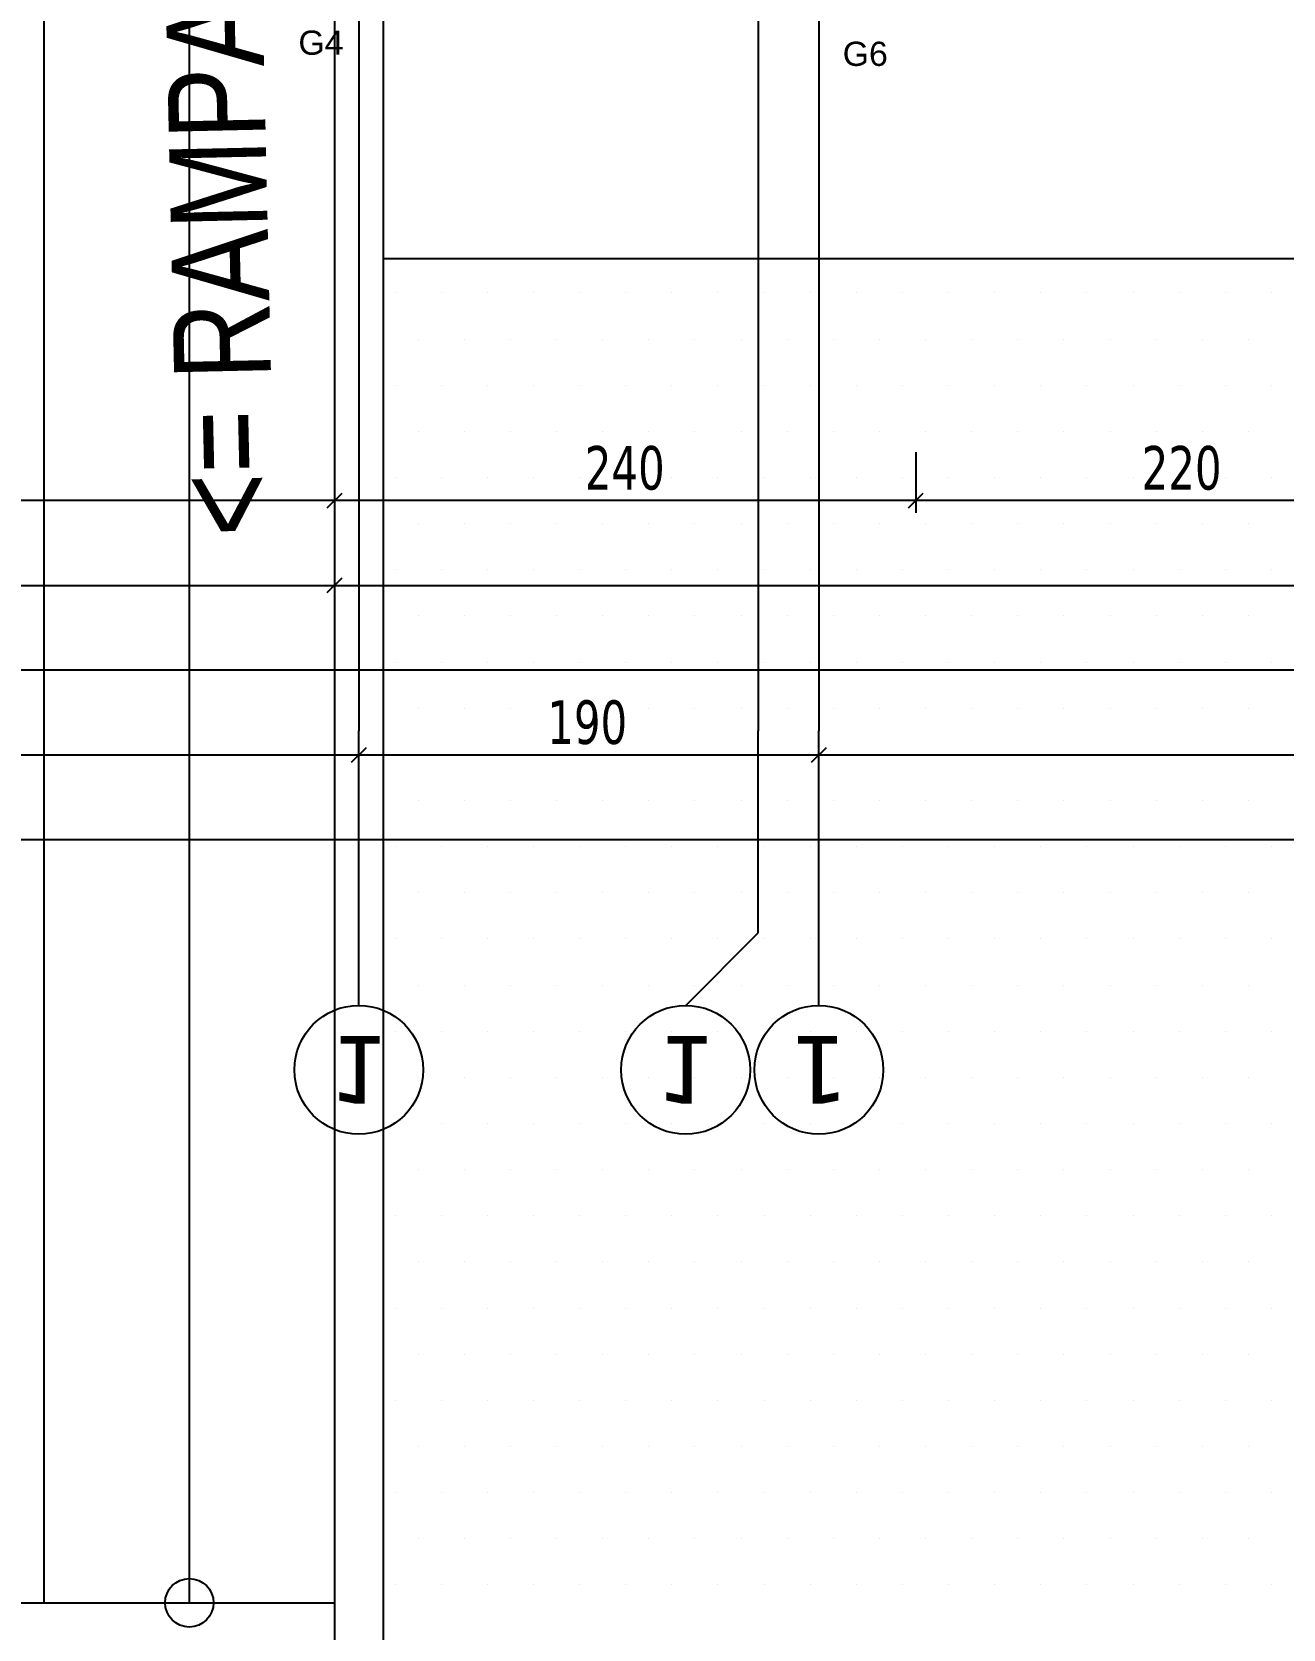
# Model space of a CAD drawing. Header units: millimetres. Extents: x 43168.9 to 43194.6, y -25545.1 to -25543.4.
# Drawn here: x 43171.9379 to 43172.0412, y -25544.6841 to -25544.5522 of the extents above; entities that cross this region are included whole.
import ezdxf
from ezdxf.enums import TextEntityAlignment as Align

# ---------------------------------------------------------------- set-up
doc = ezdxf.new("R2010")
doc.units = ezdxf.units.MM
doc.header["$LTSCALE"] = 200
doc.linetypes.add('DASHDOT2', pattern=[0.5, 0.25, -0.125, 0, -0.125])
for name, color, linetype in [('aks_sgh', 5, 'DASHDOT2'), ('gor-2_sgh', 161, 'Continuous'), ('olcuaks_sgh', 41, 'Continuous'), ('olcudis_sgh', 185, 'Continuous'), ('vaziyet-01_sgh', 33, 'Continuous'), ('yazi-genel_sgh', 7, 'Continuous')]:
    doc.layers.add(name, color=color, linetype=linetype)
doc.layers.add('cim_sgh', color=7, linetype='Continuous', true_color=0x248f00)
doc.styles.add('1-200', font='arial.ttf', dxfattribs={"height": 60})
doc.styles.add('dim', font='VERDANA.TTF', dxfattribs={"width": 0.7})
doc.styles.add('text1', font='VERDANA.TTF')
doc.styles.add('text2', font='arial.ttf')

msp = doc.modelspace()

# ---------------------------------------------------------------- linework, layer by layer
at = {"color": 0, "linetype": 'ByBlock', "lineweight": -2}
for p, q in [((43171.96348, -25544.59032), (43171.96228, -25544.59152)), ((43171.96228, -25544.59152), (43171.96348, -25544.59032)), ((43172.01148, -25544.59032), (43172.01028, -25544.59152)), ((43172.01028, -25544.59152), (43172.01148, -25544.59032)), ((43171.96228, -25544.59852), (43171.96348, -25544.59732)), ((43171.96348, -25544.59732), (43171.96228, -25544.59852)), ((43171.96428, -25544.61252), (43171.96548, -25544.61132)), ((43171.96548, -25544.61132), (43171.96428, -25544.61252)), ((43172.00228, -25544.61252), (43172.00348, -25544.61132)), ((43172.00348, -25544.61132), (43172.00228, -25544.61252))]:
    msp.add_line(p, q, dxfattribs=at)
for p, q in [((43171.96488, -25544.6326), (43171.96488, -25544.60992)), ((43172.00288, -25544.6326), (43172.00288, -25544.60992)), ((43171.99188, -25544.6326), (43171.99188, -25544.6326))]:
    msp.add_line(p, q)
at = {"linetype": 'Continuous'}
for centre in [(43171.96488, -25544.63792), (43171.99188, -25544.63792), (43172.00288, -25544.63792)]:
    msp.add_circle(centre, 0.00532, dxfattribs=at)
at = {"layer": 'aks_sgh'}
for p, q in [((43171.96488, -25543.74092), (43171.96488, -25544.60992)), ((43171.99788, -25543.74092), (43171.99788, -25544.60992)), ((43172.00288, -25543.74092), (43172.00288, -25544.60992)), ((43171.99788, -25544.6266), (43171.99788, -25544.60992)), ((43171.99188, -25544.6326), (43171.99788, -25544.6266))]:
    msp.add_line(p, q, dxfattribs=at)
at = {"layer": 'cim_sgh'}
for p, q in [((43171.96788, -25544.57377), (43171.96788, -25544.57377)), ((43171.97169, -25544.57377), (43171.97169, -25544.57377)), ((43171.9755, -25544.57377), (43171.9755, -25544.57377)), ((43171.97931, -25544.57377), (43171.97931, -25544.57377)), ((43171.98312, -25544.57377), (43171.98312, -25544.57377)), ((43171.98693, -25544.57377), (43171.98693, -25544.57377)), ((43171.99074, -25544.57377), (43171.99074, -25544.57377)), ((43171.99455, -25544.57377), (43171.99455, -25544.57377)), ((43171.99836, -25544.57377), (43171.99836, -25544.57377)), ((43172.00217, -25544.57377), (43172.00217, -25544.57377)), ((43172.00598, -25544.57377), (43172.00598, -25544.57377)), ((43172.00979, -25544.57377), (43172.00979, -25544.57377)), ((43172.0136, -25544.57377), (43172.0136, -25544.57377)), ((43172.01741, -25544.57377), (43172.01741, -25544.57377)), ((43172.02122, -25544.57377), (43172.02122, -25544.57377)), ((43172.02503, -25544.57377), (43172.02503, -25544.57377)), ((43172.02884, -25544.57377), (43172.02884, -25544.57377)), ((43172.03265, -25544.57377), (43172.03265, -25544.57377)), ((43172.03646, -25544.57377), (43172.03646, -25544.57377)), ((43172.04027, -25544.57377), (43172.04027, -25544.57377)), ((43171.96979, -25544.57758), (43171.96979, -25544.57758)), ((43171.9736, -25544.57758), (43171.9736, -25544.57758)), ((43171.97741, -25544.57758), (43171.97741, -25544.57758)), ((43171.98122, -25544.57758), (43171.98122, -25544.57758)), ((43171.98503, -25544.57758), (43171.98503, -25544.57758)), ((43171.98884, -25544.57758), (43171.98884, -25544.57758)), ((43171.99265, -25544.57758), (43171.99265, -25544.57758)), ((43171.99646, -25544.57758), (43171.99646, -25544.57758)), ((43172.00027, -25544.57758), (43172.00027, -25544.57758)), ((43172.00408, -25544.57758), (43172.00408, -25544.57758)), ((43172.00789, -25544.57758), (43172.00789, -25544.57758)), ((43172.0117, -25544.57758), (43172.0117, -25544.57758)), ((43172.01551, -25544.57758), (43172.01551, -25544.57758)), ((43172.01932, -25544.57758), (43172.01932, -25544.57758)), ((43172.02313, -25544.57758), (43172.02313, -25544.57758)), ((43172.02694, -25544.57758), (43172.02694, -25544.57758)), ((43172.03075, -25544.57758), (43172.03075, -25544.57758)), ((43172.03456, -25544.57758), (43172.03456, -25544.57758)), ((43172.03837, -25544.57758), (43172.03837, -25544.57758)), ((43171.96788, -25544.58139), (43171.96788, -25544.58139)), ((43171.97169, -25544.58139), (43171.97169, -25544.58139)), ((43171.9755, -25544.58139), (43171.9755, -25544.58139)), ((43171.97931, -25544.58139), (43171.97931, -25544.58139)), ((43171.98312, -25544.58139), (43171.98312, -25544.58139)), ((43171.98693, -25544.58139), (43171.98693, -25544.58139)), ((43171.99074, -25544.58139), (43171.99074, -25544.58139)), ((43171.99455, -25544.58139), (43171.99455, -25544.58139)), ((43171.99836, -25544.58139), (43171.99836, -25544.58139)), ((43172.00217, -25544.58139), (43172.00217, -25544.58139)), ((43172.00598, -25544.58139), (43172.00598, -25544.58139)), ((43172.00979, -25544.58139), (43172.00979, -25544.58139)), ((43172.0136, -25544.58139), (43172.0136, -25544.58139)), ((43172.01741, -25544.58139), (43172.01741, -25544.58139)), ((43172.02122, -25544.58139), (43172.02122, -25544.58139)), ((43172.02503, -25544.58139), (43172.02503, -25544.58139)), ((43172.02884, -25544.58139), (43172.02884, -25544.58139)), ((43172.03265, -25544.58139), (43172.03265, -25544.58139)), ((43172.03646, -25544.58139), (43172.03646, -25544.58139)), ((43172.04027, -25544.58139), (43172.04027, -25544.58139)), ((43171.96979, -25544.5852), (43171.96979, -25544.5852)), ((43171.9736, -25544.5852), (43171.9736, -25544.5852)), ((43171.97741, -25544.5852), (43171.97741, -25544.5852)), ((43171.98122, -25544.5852), (43171.98122, -25544.5852)), ((43171.98503, -25544.5852), (43171.98503, -25544.5852)), ((43171.98884, -25544.5852), (43171.98884, -25544.5852)), ((43171.99265, -25544.5852), (43171.99265, -25544.5852)), ((43171.99646, -25544.5852), (43171.99646, -25544.5852)), ((43172.00027, -25544.5852), (43172.00027, -25544.5852)), ((43172.00408, -25544.5852), (43172.00408, -25544.5852)), ((43172.00789, -25544.5852), (43172.00789, -25544.5852)), ((43172.0117, -25544.5852), (43172.0117, -25544.5852)), ((43172.01551, -25544.5852), (43172.01551, -25544.5852)), ((43172.01932, -25544.5852), (43172.01932, -25544.5852)), ((43172.02313, -25544.5852), (43172.02313, -25544.5852)), ((43172.02694, -25544.5852), (43172.02694, -25544.5852)), ((43172.03075, -25544.5852), (43172.03075, -25544.5852)), ((43172.03456, -25544.5852), (43172.03456, -25544.5852)), ((43172.03837, -25544.5852), (43172.03837, -25544.5852)), ((43171.96788, -25544.58901), (43171.96788, -25544.58901)), ((43171.97169, -25544.58901), (43171.97169, -25544.58901)), ((43171.9755, -25544.58901), (43171.9755, -25544.58901)), ((43171.97931, -25544.58901), (43171.97931, -25544.58901)), ((43171.98312, -25544.58901), (43171.98312, -25544.58901)), ((43171.98693, -25544.58901), (43171.98693, -25544.58901)), ((43171.99074, -25544.58901), (43171.99074, -25544.58901)), ((43171.99455, -25544.58901), (43171.99455, -25544.58901)), ((43171.99836, -25544.58901), (43171.99836, -25544.58901)), ((43172.00217, -25544.58901), (43172.00217, -25544.58901)), ((43172.00598, -25544.58901), (43172.00598, -25544.58901)), ((43172.00979, -25544.58901), (43172.00979, -25544.58901)), ((43172.0136, -25544.58901), (43172.0136, -25544.58901)), ((43172.01741, -25544.58901), (43172.01741, -25544.58901)), ((43172.02122, -25544.58901), (43172.02122, -25544.58901)), ((43172.02503, -25544.58901), (43172.02503, -25544.58901)), ((43172.02884, -25544.58901), (43172.02884, -25544.58901)), ((43172.03265, -25544.58901), (43172.03265, -25544.58901)), ((43172.03646, -25544.58901), (43172.03646, -25544.58901)), ((43172.04027, -25544.58901), (43172.04027, -25544.58901)), ((43171.96979, -25544.59282), (43171.96979, -25544.59282)), ((43171.9736, -25544.59282), (43171.9736, -25544.59282)), ((43171.97741, -25544.59282), (43171.97741, -25544.59282)), ((43171.98122, -25544.59282), (43171.98122, -25544.59282)), ((43171.98503, -25544.59282), (43171.98503, -25544.59282)), ((43171.98884, -25544.59282), (43171.98884, -25544.59282)), ((43171.99265, -25544.59282), (43171.99265, -25544.59282)), ((43171.99646, -25544.59282), (43171.99646, -25544.59282)), ((43172.00027, -25544.59282), (43172.00027, -25544.59282)), ((43172.00408, -25544.59282), (43172.00408, -25544.59282)), ((43172.00789, -25544.59282), (43172.00789, -25544.59282)), ((43172.0117, -25544.59282), (43172.0117, -25544.59282)), ((43172.01551, -25544.59282), (43172.01551, -25544.59282)), ((43172.01932, -25544.59282), (43172.01932, -25544.59282)), ((43172.02313, -25544.59282), (43172.02313, -25544.59282)), ((43172.02694, -25544.59282), (43172.02694, -25544.59282)), ((43172.03075, -25544.59282), (43172.03075, -25544.59282)), ((43172.03456, -25544.59282), (43172.03456, -25544.59282)), ((43172.03837, -25544.59282), (43172.03837, -25544.59282)), ((43171.96788, -25544.59663), (43171.96788, -25544.59663)), ((43171.97169, -25544.59663), (43171.97169, -25544.59663)), ((43171.9755, -25544.59663), (43171.9755, -25544.59663)), ((43171.97931, -25544.59663), (43171.97931, -25544.59663)), ((43171.98312, -25544.59663), (43171.98312, -25544.59663)), ((43171.98693, -25544.59663), (43171.98693, -25544.59663)), ((43171.99074, -25544.59663), (43171.99074, -25544.59663)), ((43171.99455, -25544.59663), (43171.99455, -25544.59663)), ((43171.99836, -25544.59663), (43171.99836, -25544.59663)), ((43172.00217, -25544.59663), (43172.00217, -25544.59663)), ((43172.00598, -25544.59663), (43172.00598, -25544.59663)), ((43172.00979, -25544.59663), (43172.00979, -25544.59663)), ((43172.0136, -25544.59663), (43172.0136, -25544.59663)), ((43172.01741, -25544.59663), (43172.01741, -25544.59663)), ((43172.02122, -25544.59663), (43172.02122, -25544.59663)), ((43172.02503, -25544.59663), (43172.02503, -25544.59663)), ((43172.02884, -25544.59663), (43172.02884, -25544.59663)), ((43172.03265, -25544.59663), (43172.03265, -25544.59663)), ((43172.03646, -25544.59663), (43172.03646, -25544.59663)), ((43172.04027, -25544.59663), (43172.04027, -25544.59663)), ((43171.96979, -25544.60044), (43171.96979, -25544.60044)), ((43171.9736, -25544.60044), (43171.9736, -25544.60044)), ((43171.97741, -25544.60044), (43171.97741, -25544.60044)), ((43171.98122, -25544.60044), (43171.98122, -25544.60044)), ((43171.98503, -25544.60044), (43171.98503, -25544.60044)), ((43171.98884, -25544.60044), (43171.98884, -25544.60044)), ((43171.99265, -25544.60044), (43171.99265, -25544.60044)), ((43171.99646, -25544.60044), (43171.99646, -25544.60044)), ((43172.00027, -25544.60044), (43172.00027, -25544.60044)), ((43172.00408, -25544.60044), (43172.00408, -25544.60044)), ((43172.00789, -25544.60044), (43172.00789, -25544.60044)), ((43172.0117, -25544.60044), (43172.0117, -25544.60044)), ((43172.01551, -25544.60044), (43172.01551, -25544.60044)), ((43172.01932, -25544.60044), (43172.01932, -25544.60044)), ((43172.02313, -25544.60044), (43172.02313, -25544.60044)), ((43172.02694, -25544.60044), (43172.02694, -25544.60044)), ((43172.03075, -25544.60044), (43172.03075, -25544.60044)), ((43172.03456, -25544.60044), (43172.03456, -25544.60044)), ((43172.03837, -25544.60044), (43172.03837, -25544.60044)), ((43171.96788, -25544.60425), (43171.96788, -25544.60425)), ((43171.97169, -25544.60425), (43171.97169, -25544.60425)), ((43171.9755, -25544.60425), (43171.9755, -25544.60425)), ((43171.97931, -25544.60425), (43171.97931, -25544.60425)), ((43171.98312, -25544.60425), (43171.98312, -25544.60425)), ((43171.98693, -25544.60425), (43171.98693, -25544.60425)), ((43171.99074, -25544.60425), (43171.99074, -25544.60425)), ((43171.99455, -25544.60425), (43171.99455, -25544.60425)), ((43171.99836, -25544.60425), (43171.99836, -25544.60425)), ((43172.00217, -25544.60425), (43172.00217, -25544.60425)), ((43172.00598, -25544.60425), (43172.00598, -25544.60425)), ((43172.00979, -25544.60425), (43172.00979, -25544.60425)), ((43172.0136, -25544.60425), (43172.0136, -25544.60425)), ((43172.01741, -25544.60425), (43172.01741, -25544.60425)), ((43172.02122, -25544.60425), (43172.02122, -25544.60425)), ((43172.02503, -25544.60425), (43172.02503, -25544.60425)), ((43172.02884, -25544.60425), (43172.02884, -25544.60425)), ((43172.03265, -25544.60425), (43172.03265, -25544.60425)), ((43172.03646, -25544.60425), (43172.03646, -25544.60425)), ((43172.04027, -25544.60425), (43172.04027, -25544.60425)), ((43171.96979, -25544.60806), (43171.96979, -25544.60806)), ((43171.9736, -25544.60806), (43171.9736, -25544.60806)), ((43171.97741, -25544.60806), (43171.97741, -25544.60806)), ((43171.98122, -25544.60806), (43171.98122, -25544.60806)), ((43171.98503, -25544.60806), (43171.98503, -25544.60806)), ((43171.98884, -25544.60806), (43171.98884, -25544.60806)), ((43171.99265, -25544.60806), (43171.99265, -25544.60806)), ((43171.99646, -25544.60806), (43171.99646, -25544.60806)), ((43172.00027, -25544.60806), (43172.00027, -25544.60806)), ((43172.00408, -25544.60806), (43172.00408, -25544.60806)), ((43172.00789, -25544.60806), (43172.00789, -25544.60806)), ((43172.0117, -25544.60806), (43172.0117, -25544.60806)), ((43172.01551, -25544.60806), (43172.01551, -25544.60806)), ((43172.01932, -25544.60806), (43172.01932, -25544.60806)), ((43172.02313, -25544.60806), (43172.02313, -25544.60806)), ((43172.02694, -25544.60806), (43172.02694, -25544.60806)), ((43172.03075, -25544.60806), (43172.03075, -25544.60806)), ((43172.03456, -25544.60806), (43172.03456, -25544.60806)), ((43172.03837, -25544.60806), (43172.03837, -25544.60806)), ((43171.96788, -25544.61187), (43171.96788, -25544.61187)), ((43171.97169, -25544.61187), (43171.97169, -25544.61187)), ((43171.9755, -25544.61187), (43171.9755, -25544.61187)), ((43171.97931, -25544.61187), (43171.97931, -25544.61187)), ((43171.98312, -25544.61187), (43171.98312, -25544.61187)), ((43171.98693, -25544.61187), (43171.98693, -25544.61187)), ((43171.99074, -25544.61187), (43171.99074, -25544.61187)), ((43171.99455, -25544.61187), (43171.99455, -25544.61187)), ((43171.99836, -25544.61187), (43171.99836, -25544.61187)), ((43172.00217, -25544.61187), (43172.00217, -25544.61187)), ((43172.00598, -25544.61187), (43172.00598, -25544.61187)), ((43172.00979, -25544.61187), (43172.00979, -25544.61187)), ((43172.0136, -25544.61187), (43172.0136, -25544.61187)), ((43172.01741, -25544.61187), (43172.01741, -25544.61187)), ((43172.02122, -25544.61187), (43172.02122, -25544.61187)), ((43172.02503, -25544.61187), (43172.02503, -25544.61187)), ((43172.02884, -25544.61187), (43172.02884, -25544.61187)), ((43172.03265, -25544.61187), (43172.03265, -25544.61187)), ((43172.03646, -25544.61187), (43172.03646, -25544.61187)), ((43172.04027, -25544.61187), (43172.04027, -25544.61187)), ((43171.96979, -25544.61568), (43171.96979, -25544.61568)), ((43171.9736, -25544.61568), (43171.9736, -25544.61568)), ((43171.97741, -25544.61568), (43171.97741, -25544.61568)), ((43171.98122, -25544.61568), (43171.98122, -25544.61568)), ((43171.98503, -25544.61568), (43171.98503, -25544.61568)), ((43171.98884, -25544.61568), (43171.98884, -25544.61568)), ((43171.99265, -25544.61568), (43171.99265, -25544.61568)), ((43171.99646, -25544.61568), (43171.99646, -25544.61568)), ((43172.00027, -25544.61568), (43172.00027, -25544.61568)), ((43172.00408, -25544.61568), (43172.00408, -25544.61568)), ((43172.00789, -25544.61568), (43172.00789, -25544.61568)), ((43172.0117, -25544.61568), (43172.0117, -25544.61568)), ((43172.01551, -25544.61568), (43172.01551, -25544.61568)), ((43172.01932, -25544.61568), (43172.01932, -25544.61568)), ((43172.02313, -25544.61568), (43172.02313, -25544.61568)), ((43172.02694, -25544.61568), (43172.02694, -25544.61568)), ((43172.03075, -25544.61568), (43172.03075, -25544.61568)), ((43172.03456, -25544.61568), (43172.03456, -25544.61568)), ((43172.03837, -25544.61568), (43172.03837, -25544.61568)), ((43171.96788, -25544.61949), (43171.96788, -25544.61949)), ((43171.97169, -25544.61949), (43171.97169, -25544.61949)), ((43171.9755, -25544.61949), (43171.9755, -25544.61949)), ((43171.97931, -25544.61949), (43171.97931, -25544.61949)), ((43171.98312, -25544.61949), (43171.98312, -25544.61949)), ((43171.98693, -25544.61949), (43171.98693, -25544.61949)), ((43171.99074, -25544.61949), (43171.99074, -25544.61949)), ((43171.99455, -25544.61949), (43171.99455, -25544.61949)), ((43171.99836, -25544.61949), (43171.99836, -25544.61949)), ((43172.00217, -25544.61949), (43172.00217, -25544.61949)), ((43172.00598, -25544.61949), (43172.00598, -25544.61949)), ((43172.00979, -25544.61949), (43172.00979, -25544.61949)), ((43172.0136, -25544.61949), (43172.0136, -25544.61949)), ((43172.01741, -25544.61949), (43172.01741, -25544.61949)), ((43172.02122, -25544.61949), (43172.02122, -25544.61949)), ((43172.02503, -25544.61949), (43172.02503, -25544.61949)), ((43172.02884, -25544.61949), (43172.02884, -25544.61949)), ((43172.03265, -25544.61949), (43172.03265, -25544.61949)), ((43172.03646, -25544.61949), (43172.03646, -25544.61949)), ((43172.04027, -25544.61949), (43172.04027, -25544.61949)), ((43171.96979, -25544.6233), (43171.96979, -25544.6233)), ((43171.9736, -25544.6233), (43171.9736, -25544.6233)), ((43171.97741, -25544.6233), (43171.97741, -25544.6233)), ((43171.98122, -25544.6233), (43171.98122, -25544.6233)), ((43171.98503, -25544.6233), (43171.98503, -25544.6233)), ((43171.98884, -25544.6233), (43171.98884, -25544.6233)), ((43171.99265, -25544.6233), (43171.99265, -25544.6233)), ((43171.99646, -25544.6233), (43171.99646, -25544.6233)), ((43172.00027, -25544.6233), (43172.00027, -25544.6233)), ((43172.00408, -25544.6233), (43172.00408, -25544.6233)), ((43172.00789, -25544.6233), (43172.00789, -25544.6233)), ((43172.0117, -25544.6233), (43172.0117, -25544.6233)), ((43172.01551, -25544.6233), (43172.01551, -25544.6233)), ((43172.01932, -25544.6233), (43172.01932, -25544.6233)), ((43172.02313, -25544.6233), (43172.02313, -25544.6233)), ((43172.02694, -25544.6233), (43172.02694, -25544.6233)), ((43172.03075, -25544.6233), (43172.03075, -25544.6233)), ((43172.03456, -25544.6233), (43172.03456, -25544.6233)), ((43172.03837, -25544.6233), (43172.03837, -25544.6233)), ((43171.96788, -25544.62711), (43171.96788, -25544.62711)), ((43171.97169, -25544.62711), (43171.97169, -25544.62711)), ((43171.9755, -25544.62711), (43171.9755, -25544.62711)), ((43171.97931, -25544.62711), (43171.97931, -25544.62711)), ((43171.98312, -25544.62711), (43171.98312, -25544.62711)), ((43171.98693, -25544.62711), (43171.98693, -25544.62711)), ((43171.99074, -25544.62711), (43171.99074, -25544.62711)), ((43171.99455, -25544.62711), (43171.99455, -25544.62711)), ((43171.99836, -25544.62711), (43171.99836, -25544.62711)), ((43172.00217, -25544.62711), (43172.00217, -25544.62711)), ((43172.00598, -25544.62711), (43172.00598, -25544.62711)), ((43172.00979, -25544.62711), (43172.00979, -25544.62711)), ((43172.0136, -25544.62711), (43172.0136, -25544.62711)), ((43172.01741, -25544.62711), (43172.01741, -25544.62711)), ((43172.02122, -25544.62711), (43172.02122, -25544.62711)), ((43172.02503, -25544.62711), (43172.02503, -25544.62711)), ((43172.02884, -25544.62711), (43172.02884, -25544.62711)), ((43172.03265, -25544.62711), (43172.03265, -25544.62711)), ((43172.03646, -25544.62711), (43172.03646, -25544.62711)), ((43172.04027, -25544.62711), (43172.04027, -25544.62711)), ((43171.96979, -25544.63092), (43171.96979, -25544.63092)), ((43171.9736, -25544.63092), (43171.9736, -25544.63092)), ((43171.97741, -25544.63092), (43171.97741, -25544.63092)), ((43171.98122, -25544.63092), (43171.98122, -25544.63092)), ((43171.98503, -25544.63092), (43171.98503, -25544.63092)), ((43171.98884, -25544.63092), (43171.98884, -25544.63092)), ((43171.99265, -25544.63092), (43171.99265, -25544.63092)), ((43171.99646, -25544.63092), (43171.99646, -25544.63092)), ((43172.00027, -25544.63092), (43172.00027, -25544.63092)), ((43172.00408, -25544.63092), (43172.00408, -25544.63092)), ((43172.00789, -25544.63092), (43172.00789, -25544.63092)), ((43172.0117, -25544.63092), (43172.0117, -25544.63092)), ((43172.01551, -25544.63092), (43172.01551, -25544.63092)), ((43172.01932, -25544.63092), (43172.01932, -25544.63092)), ((43172.02313, -25544.63092), (43172.02313, -25544.63092)), ((43172.02694, -25544.63092), (43172.02694, -25544.63092)), ((43172.03075, -25544.63092), (43172.03075, -25544.63092)), ((43172.03456, -25544.63092), (43172.03456, -25544.63092)), ((43172.03837, -25544.63092), (43172.03837, -25544.63092)), ((43171.96788, -25544.63473), (43171.96788, -25544.63473)), ((43171.97169, -25544.63473), (43171.97169, -25544.63473)), ((43171.9755, -25544.63473), (43171.9755, -25544.63473)), ((43171.97931, -25544.63473), (43171.97931, -25544.63473)), ((43171.98312, -25544.63473), (43171.98312, -25544.63473)), ((43171.98693, -25544.63473), (43171.98693, -25544.63473)), ((43171.99074, -25544.63473), (43171.99074, -25544.63473)), ((43171.99455, -25544.63473), (43171.99455, -25544.63473)), ((43171.99836, -25544.63473), (43171.99836, -25544.63473)), ((43172.00217, -25544.63473), (43172.00217, -25544.63473)), ((43172.00598, -25544.63473), (43172.00598, -25544.63473)), ((43172.00979, -25544.63473), (43172.00979, -25544.63473)), ((43172.0136, -25544.63473), (43172.0136, -25544.63473)), ((43172.01741, -25544.63473), (43172.01741, -25544.63473)), ((43172.02122, -25544.63473), (43172.02122, -25544.63473)), ((43172.02503, -25544.63473), (43172.02503, -25544.63473)), ((43172.02884, -25544.63473), (43172.02884, -25544.63473)), ((43172.03265, -25544.63473), (43172.03265, -25544.63473)), ((43172.03646, -25544.63473), (43172.03646, -25544.63473)), ((43172.04027, -25544.63473), (43172.04027, -25544.63473)), ((43171.96979, -25544.63854), (43171.96979, -25544.63854)), ((43171.9736, -25544.63854), (43171.9736, -25544.63854)), ((43171.97741, -25544.63854), (43171.97741, -25544.63854)), ((43171.98122, -25544.63854), (43171.98122, -25544.63854)), ((43171.98503, -25544.63854), (43171.98503, -25544.63854)), ((43171.98884, -25544.63854), (43171.98884, -25544.63854)), ((43171.99265, -25544.63854), (43171.99265, -25544.63854)), ((43171.99646, -25544.63854), (43171.99646, -25544.63854)), ((43172.00027, -25544.63854), (43172.00027, -25544.63854)), ((43172.00408, -25544.63854), (43172.00408, -25544.63854)), ((43172.00789, -25544.63854), (43172.00789, -25544.63854)), ((43172.0117, -25544.63854), (43172.0117, -25544.63854)), ((43172.01551, -25544.63854), (43172.01551, -25544.63854)), ((43172.01932, -25544.63854), (43172.01932, -25544.63854)), ((43172.02313, -25544.63854), (43172.02313, -25544.63854)), ((43172.02694, -25544.63854), (43172.02694, -25544.63854)), ((43172.03075, -25544.63854), (43172.03075, -25544.63854)), ((43172.03456, -25544.63854), (43172.03456, -25544.63854)), ((43172.03837, -25544.63854), (43172.03837, -25544.63854)), ((43171.96788, -25544.64235), (43171.96788, -25544.64235)), ((43171.97169, -25544.64235), (43171.97169, -25544.64235)), ((43171.9755, -25544.64235), (43171.9755, -25544.64235)), ((43171.97931, -25544.64235), (43171.97931, -25544.64235)), ((43171.98312, -25544.64235), (43171.98312, -25544.64235)), ((43171.98693, -25544.64235), (43171.98693, -25544.64235)), ((43171.99074, -25544.64235), (43171.99074, -25544.64235)), ((43171.99455, -25544.64235), (43171.99455, -25544.64235)), ((43171.99836, -25544.64235), (43171.99836, -25544.64235)), ((43172.00217, -25544.64235), (43172.00217, -25544.64235)), ((43172.00598, -25544.64235), (43172.00598, -25544.64235)), ((43172.00979, -25544.64235), (43172.00979, -25544.64235)), ((43172.0136, -25544.64235), (43172.0136, -25544.64235)), ((43172.01741, -25544.64235), (43172.01741, -25544.64235)), ((43172.02122, -25544.64235), (43172.02122, -25544.64235)), ((43172.02503, -25544.64235), (43172.02503, -25544.64235)), ((43172.02884, -25544.64235), (43172.02884, -25544.64235)), ((43172.03265, -25544.64235), (43172.03265, -25544.64235)), ((43172.03646, -25544.64235), (43172.03646, -25544.64235)), ((43172.04027, -25544.64235), (43172.04027, -25544.64235)), ((43171.96979, -25544.64616), (43171.96979, -25544.64616)), ((43171.9736, -25544.64616), (43171.9736, -25544.64616)), ((43171.97741, -25544.64616), (43171.97741, -25544.64616)), ((43171.98122, -25544.64616), (43171.98122, -25544.64616)), ((43171.98503, -25544.64616), (43171.98503, -25544.64616)), ((43171.98884, -25544.64616), (43171.98884, -25544.64616)), ((43171.99265, -25544.64616), (43171.99265, -25544.64616)), ((43171.99646, -25544.64616), (43171.99646, -25544.64616)), ((43172.00027, -25544.64616), (43172.00027, -25544.64616)), ((43172.00408, -25544.64616), (43172.00408, -25544.64616)), ((43172.00789, -25544.64616), (43172.00789, -25544.64616)), ((43172.0117, -25544.64616), (43172.0117, -25544.64616)), ((43172.01551, -25544.64616), (43172.01551, -25544.64616)), ((43172.01932, -25544.64616), (43172.01932, -25544.64616)), ((43172.02313, -25544.64616), (43172.02313, -25544.64616)), ((43172.02694, -25544.64616), (43172.02694, -25544.64616)), ((43172.03075, -25544.64616), (43172.03075, -25544.64616)), ((43172.03456, -25544.64616), (43172.03456, -25544.64616)), ((43172.03837, -25544.64616), (43172.03837, -25544.64616)), ((43171.96788, -25544.64997), (43171.96788, -25544.64997)), ((43171.97169, -25544.64997), (43171.97169, -25544.64997)), ((43171.9755, -25544.64997), (43171.9755, -25544.64997)), ((43171.97931, -25544.64997), (43171.97931, -25544.64997)), ((43171.98312, -25544.64997), (43171.98312, -25544.64997)), ((43171.98693, -25544.64997), (43171.98693, -25544.64997)), ((43171.99074, -25544.64997), (43171.99074, -25544.64997)), ((43171.99455, -25544.64997), (43171.99455, -25544.64997)), ((43171.99836, -25544.64997), (43171.99836, -25544.64997)), ((43172.00217, -25544.64997), (43172.00217, -25544.64997)), ((43172.00598, -25544.64997), (43172.00598, -25544.64997)), ((43172.00979, -25544.64997), (43172.00979, -25544.64997)), ((43172.0136, -25544.64997), (43172.0136, -25544.64997)), ((43172.01741, -25544.64997), (43172.01741, -25544.64997)), ((43172.02122, -25544.64997), (43172.02122, -25544.64997)), ((43172.02503, -25544.64997), (43172.02503, -25544.64997)), ((43172.02884, -25544.64997), (43172.02884, -25544.64997)), ((43172.03265, -25544.64997), (43172.03265, -25544.64997)), ((43172.03646, -25544.64997), (43172.03646, -25544.64997)), ((43172.04027, -25544.64997), (43172.04027, -25544.64997)), ((43171.96979, -25544.65378), (43171.96979, -25544.65378)), ((43171.9736, -25544.65378), (43171.9736, -25544.65378)), ((43171.97741, -25544.65378), (43171.97741, -25544.65378)), ((43171.98122, -25544.65378), (43171.98122, -25544.65378)), ((43171.98503, -25544.65378), (43171.98503, -25544.65378)), ((43171.98884, -25544.65378), (43171.98884, -25544.65378)), ((43171.99265, -25544.65378), (43171.99265, -25544.65378)), ((43171.99646, -25544.65378), (43171.99646, -25544.65378)), ((43172.00027, -25544.65378), (43172.00027, -25544.65378)), ((43172.00408, -25544.65378), (43172.00408, -25544.65378)), ((43172.00789, -25544.65378), (43172.00789, -25544.65378)), ((43172.0117, -25544.65378), (43172.0117, -25544.65378)), ((43172.01551, -25544.65378), (43172.01551, -25544.65378)), ((43172.01932, -25544.65378), (43172.01932, -25544.65378)), ((43172.02313, -25544.65378), (43172.02313, -25544.65378)), ((43172.02694, -25544.65378), (43172.02694, -25544.65378)), ((43172.03075, -25544.65378), (43172.03075, -25544.65378)), ((43172.03456, -25544.65378), (43172.03456, -25544.65378)), ((43172.03837, -25544.65378), (43172.03837, -25544.65378)), ((43171.96788, -25544.65759), (43171.96788, -25544.65759)), ((43171.97169, -25544.65759), (43171.97169, -25544.65759)), ((43171.9755, -25544.65759), (43171.9755, -25544.65759)), ((43171.97931, -25544.65759), (43171.97931, -25544.65759)), ((43171.98312, -25544.65759), (43171.98312, -25544.65759)), ((43171.98693, -25544.65759), (43171.98693, -25544.65759)), ((43171.99074, -25544.65759), (43171.99074, -25544.65759)), ((43171.99455, -25544.65759), (43171.99455, -25544.65759)), ((43171.99836, -25544.65759), (43171.99836, -25544.65759)), ((43172.00217, -25544.65759), (43172.00217, -25544.65759)), ((43172.00598, -25544.65759), (43172.00598, -25544.65759)), ((43172.00979, -25544.65759), (43172.00979, -25544.65759)), ((43172.0136, -25544.65759), (43172.0136, -25544.65759)), ((43172.01741, -25544.65759), (43172.01741, -25544.65759)), ((43172.02122, -25544.65759), (43172.02122, -25544.65759)), ((43172.02503, -25544.65759), (43172.02503, -25544.65759)), ((43172.02884, -25544.65759), (43172.02884, -25544.65759)), ((43172.03265, -25544.65759), (43172.03265, -25544.65759)), ((43172.03646, -25544.65759), (43172.03646, -25544.65759)), ((43172.04027, -25544.65759), (43172.04027, -25544.65759)), ((43171.96979, -25544.6614), (43171.96979, -25544.6614)), ((43171.9736, -25544.6614), (43171.9736, -25544.6614)), ((43171.97741, -25544.6614), (43171.97741, -25544.6614)), ((43171.98122, -25544.6614), (43171.98122, -25544.6614)), ((43171.98503, -25544.6614), (43171.98503, -25544.6614)), ((43171.98884, -25544.6614), (43171.98884, -25544.6614)), ((43171.99265, -25544.6614), (43171.99265, -25544.6614)), ((43171.99646, -25544.6614), (43171.99646, -25544.6614)), ((43172.00027, -25544.6614), (43172.00027, -25544.6614)), ((43172.00408, -25544.6614), (43172.00408, -25544.6614)), ((43172.00789, -25544.6614), (43172.00789, -25544.6614)), ((43172.0117, -25544.6614), (43172.0117, -25544.6614)), ((43172.01551, -25544.6614), (43172.01551, -25544.6614)), ((43172.01932, -25544.6614), (43172.01932, -25544.6614)), ((43172.02313, -25544.6614), (43172.02313, -25544.6614)), ((43172.02694, -25544.6614), (43172.02694, -25544.6614)), ((43172.03075, -25544.6614), (43172.03075, -25544.6614)), ((43172.03456, -25544.6614), (43172.03456, -25544.6614)), ((43172.03837, -25544.6614), (43172.03837, -25544.6614)), ((43171.96788, -25544.66521), (43171.96788, -25544.66521)), ((43171.97169, -25544.66521), (43171.97169, -25544.66521)), ((43171.9755, -25544.66521), (43171.9755, -25544.66521)), ((43171.97931, -25544.66521), (43171.97931, -25544.66521)), ((43171.98312, -25544.66521), (43171.98312, -25544.66521)), ((43171.98693, -25544.66521), (43171.98693, -25544.66521)), ((43171.99074, -25544.66521), (43171.99074, -25544.66521)), ((43171.99455, -25544.66521), (43171.99455, -25544.66521)), ((43171.99836, -25544.66521), (43171.99836, -25544.66521)), ((43172.00217, -25544.66521), (43172.00217, -25544.66521)), ((43172.00598, -25544.66521), (43172.00598, -25544.66521)), ((43172.00979, -25544.66521), (43172.00979, -25544.66521)), ((43172.0136, -25544.66521), (43172.0136, -25544.66521)), ((43172.01741, -25544.66521), (43172.01741, -25544.66521)), ((43172.02122, -25544.66521), (43172.02122, -25544.66521)), ((43172.02503, -25544.66521), (43172.02503, -25544.66521)), ((43172.02884, -25544.66521), (43172.02884, -25544.66521)), ((43172.03265, -25544.66521), (43172.03265, -25544.66521)), ((43172.03646, -25544.66521), (43172.03646, -25544.66521)), ((43172.04027, -25544.66521), (43172.04027, -25544.66521)), ((43171.96979, -25544.66902), (43171.96979, -25544.66902)), ((43171.9736, -25544.66902), (43171.9736, -25544.66902)), ((43171.97741, -25544.66902), (43171.97741, -25544.66902)), ((43171.98122, -25544.66902), (43171.98122, -25544.66902)), ((43171.98503, -25544.66902), (43171.98503, -25544.66902)), ((43171.98884, -25544.66902), (43171.98884, -25544.66902)), ((43171.99265, -25544.66902), (43171.99265, -25544.66902)), ((43171.99646, -25544.66902), (43171.99646, -25544.66902)), ((43172.00027, -25544.66902), (43172.00027, -25544.66902)), ((43172.00408, -25544.66902), (43172.00408, -25544.66902)), ((43172.00789, -25544.66902), (43172.00789, -25544.66902)), ((43172.0117, -25544.66902), (43172.0117, -25544.66902)), ((43172.01551, -25544.66902), (43172.01551, -25544.66902)), ((43172.01932, -25544.66902), (43172.01932, -25544.66902)), ((43172.02313, -25544.66902), (43172.02313, -25544.66902)), ((43172.02694, -25544.66902), (43172.02694, -25544.66902)), ((43172.03075, -25544.66902), (43172.03075, -25544.66902)), ((43172.03456, -25544.66902), (43172.03456, -25544.66902)), ((43172.03837, -25544.66902), (43172.03837, -25544.66902)), ((43171.96788, -25544.67283), (43171.96788, -25544.67283)), ((43171.97169, -25544.67283), (43171.97169, -25544.67283)), ((43171.9755, -25544.67283), (43171.9755, -25544.67283)), ((43171.97931, -25544.67283), (43171.97931, -25544.67283)), ((43171.98312, -25544.67283), (43171.98312, -25544.67283)), ((43171.98693, -25544.67283), (43171.98693, -25544.67283)), ((43171.99074, -25544.67283), (43171.99074, -25544.67283)), ((43171.99455, -25544.67283), (43171.99455, -25544.67283)), ((43171.99836, -25544.67283), (43171.99836, -25544.67283)), ((43172.00217, -25544.67283), (43172.00217, -25544.67283)), ((43172.00598, -25544.67283), (43172.00598, -25544.67283)), ((43172.00979, -25544.67283), (43172.00979, -25544.67283)), ((43172.0136, -25544.67283), (43172.0136, -25544.67283)), ((43172.01741, -25544.67283), (43172.01741, -25544.67283)), ((43172.02122, -25544.67283), (43172.02122, -25544.67283)), ((43172.02503, -25544.67283), (43172.02503, -25544.67283)), ((43172.02884, -25544.67283), (43172.02884, -25544.67283)), ((43172.03265, -25544.67283), (43172.03265, -25544.67283)), ((43172.03646, -25544.67283), (43172.03646, -25544.67283)), ((43172.04027, -25544.67283), (43172.04027, -25544.67283)), ((43171.96979, -25544.67664), (43171.96979, -25544.67664)), ((43171.9736, -25544.67664), (43171.9736, -25544.67664)), ((43171.97741, -25544.67664), (43171.97741, -25544.67664)), ((43171.98122, -25544.67664), (43171.98122, -25544.67664)), ((43171.98503, -25544.67664), (43171.98503, -25544.67664)), ((43171.98884, -25544.67664), (43171.98884, -25544.67664)), ((43171.99265, -25544.67664), (43171.99265, -25544.67664)), ((43171.99646, -25544.67664), (43171.99646, -25544.67664)), ((43172.00027, -25544.67664), (43172.00027, -25544.67664)), ((43172.00408, -25544.67664), (43172.00408, -25544.67664)), ((43172.00789, -25544.67664), (43172.00789, -25544.67664)), ((43172.0117, -25544.67664), (43172.0117, -25544.67664)), ((43172.01551, -25544.67664), (43172.01551, -25544.67664)), ((43172.01932, -25544.67664), (43172.01932, -25544.67664)), ((43172.02313, -25544.67664), (43172.02313, -25544.67664)), ((43172.02694, -25544.67664), (43172.02694, -25544.67664)), ((43172.03075, -25544.67664), (43172.03075, -25544.67664)), ((43172.03456, -25544.67664), (43172.03456, -25544.67664)), ((43172.03837, -25544.67664), (43172.03837, -25544.67664)), ((43171.96788, -25544.68045), (43171.96788, -25544.68045)), ((43171.97169, -25544.68045), (43171.97169, -25544.68045)), ((43171.9755, -25544.68045), (43171.9755, -25544.68045)), ((43171.97931, -25544.68045), (43171.97931, -25544.68045)), ((43171.98312, -25544.68045), (43171.98312, -25544.68045)), ((43171.98693, -25544.68045), (43171.98693, -25544.68045)), ((43171.99074, -25544.68045), (43171.99074, -25544.68045)), ((43171.99455, -25544.68045), (43171.99455, -25544.68045)), ((43171.99836, -25544.68045), (43171.99836, -25544.68045)), ((43172.00217, -25544.68045), (43172.00217, -25544.68045)), ((43172.00598, -25544.68045), (43172.00598, -25544.68045)), ((43172.00979, -25544.68045), (43172.00979, -25544.68045)), ((43172.0136, -25544.68045), (43172.0136, -25544.68045)), ((43172.01741, -25544.68045), (43172.01741, -25544.68045)), ((43172.02122, -25544.68045), (43172.02122, -25544.68045)), ((43172.02503, -25544.68045), (43172.02503, -25544.68045)), ((43172.02884, -25544.68045), (43172.02884, -25544.68045)), ((43172.03265, -25544.68045), (43172.03265, -25544.68045)), ((43172.03646, -25544.68045), (43172.03646, -25544.68045)), ((43172.04027, -25544.68045), (43172.04027, -25544.68045))]:
    msp.add_line(p, q, dxfattribs=at)
at = {"layer": 'gor-2_sgh'}
for p, q in [((43171.95088, -25544.48192), (43171.95088, -25544.68192)), ((43171.93888, -25544.68192), (43171.93888, -25544.49392)), ((43171.93688, -25544.68192), (43171.93888, -25544.68192)), ((43171.93888, -25544.68192), (43171.96288, -25544.68192))]:
    msp.add_line(p, q, dxfattribs=at)
msp.add_circle((43171.95088, -25544.68192), 0.002, dxfattribs=at)
at = {"layer": 'olcuaks_sgh'}
for p, q in [((43171.96488, -25544.61192), (43171.96488, -25544.61092)), ((43171.96488, -25544.61192), (43171.96488, -25544.61092)), ((43172.00288, -25544.61192), (43172.00288, -25544.61092)), ((43172.00288, -25544.61192), (43172.00288, -25544.61092)), ((43171.76663, -25544.61192), (43171.96513, -25544.61192)), ((43171.96463, -25544.61192), (43172.00313, -25544.61192)), ((43172.00263, -25544.61192), (43172.18613, -25544.61192)), ((43172.20013, -25544.61892), (43171.53163, -25544.61892))]:
    msp.add_line(p, q, dxfattribs=at)
at = {"layer": 'olcudis_sgh'}
for p, q in [((43171.96288, -25544.58692), (43171.96288, -25544.59192)), ((43171.96288, -25544.58692), (43171.96288, -25544.59192)), ((43172.01088, -25544.58692), (43172.01088, -25544.59192)), ((43172.01088, -25544.58692), (43172.01088, -25544.59192)), ((43171.96313, -25544.59092), (43171.76863, -25544.59092)), ((43172.01113, -25544.59092), (43171.96263, -25544.59092)), ((43172.05513, -25544.59092), (43172.01063, -25544.59092)), ((43171.96288, -25544.59392), (43171.96288, -25544.59892)), ((43171.96288, -25544.59392), (43171.96288, -25544.59892)), ((43171.67663, -25544.59792), (43171.96313, -25544.59792)), ((43171.96263, -25544.59792), (43172.20013, -25544.59792)), ((43172.20013, -25544.60492), (43171.53163, -25544.60492))]:
    msp.add_line(p, q, dxfattribs=at)
at = {"layer": 'vaziyet-01_sgh'}
for p, q in [((43171.96288, -25544.55092), (43171.96288, -25544.84502)), ((43171.96688, -25544.55092), (43171.96688, -25544.84502)), ((43171.96688, -25544.57092), (43172.21988, -25544.57092))]:
    msp.add_line(p, q, dxfattribs=at)

# ---------------------------------------------------------------- texts
at = {"linetype": 'Continuous', "style": 'text1', "text_generation_flag": 4}
for p in [(43171.96488, -25544.63792), (43171.99188, -25544.63792)]:
    msp.add_attdef('1', text='', height=0.0056, dxfattribs=at).set_placement(p, align=Align.MIDDLE)
at = {"linetype": 'Continuous', "style": 'text1'}
msp.add_attdef('1', text='', height=0.0056, rotation=180, dxfattribs=at).set_placement((43172.00288, -25544.63792), align=Align.MIDDLE)
at = {"layer": 'aks_sgh', "style": '1-200'}
for s, rotation, p in [('G4', 360, (43171.95989, -25544.55411)), ('G6', 0, (43172.00485, -25544.55503))]:
    msp.add_text(s, height=0.002, rotation=rotation, dxfattribs=at).set_placement(p)
at = {"layer": 'olcuaks_sgh', "color": 2, "style": 'dim', "width": 0.7}
msp.add_text('190', height=0.0036, dxfattribs=at).set_placement((43171.98045, -25544.61101))
at = {"layer": 'olcudis_sgh', "color": 2, "style": 'dim', "width": 0.7}
for s, p in [('240', (43171.98355, -25544.59001)), ('220', (43172.02955, -25544.59001))]:
    msp.add_text(s, height=0.0036, dxfattribs=at).set_placement(p)
at = {"layer": 'yazi-genel_sgh', "style": 'text2', "width": 0.8}
msp.add_text('<= RAMPA EĞİM %%%8', height=0.008, rotation=91.2686, dxfattribs=at).set_placement((43171.95792, -25544.5938))

doc.saveas('drawing.dxf')
